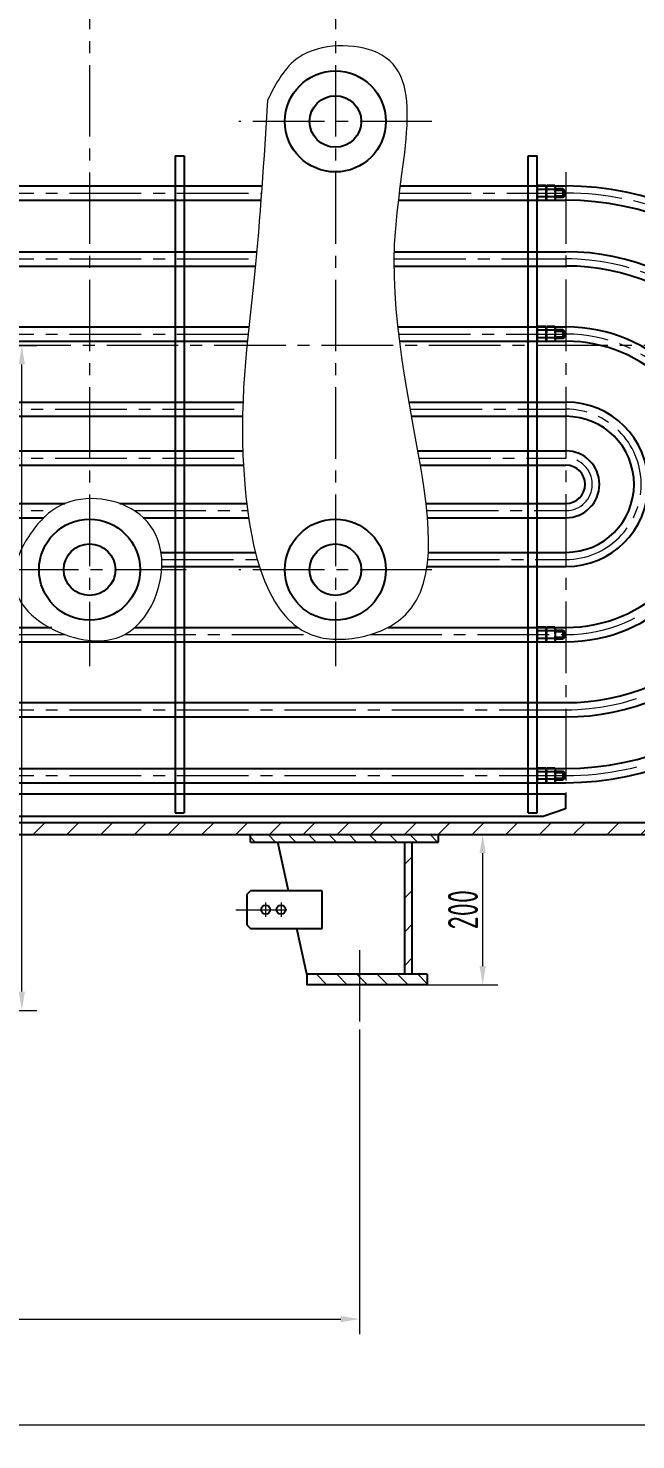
# Model space of a CAD drawing. Header units: millimetres. Extents: x 5765 to 6606, y -201 to 393.
# Drawn here: x 6114.4 to 6195.2, y 104.7 to 292.5 of the extents above; entities that cross this region are included whole.
import ezdxf

# ---------------------------------------------------------------- set-up
doc = ezdxf.new("R2010")
doc.units = ezdxf.units.MM
doc.linetypes.add('CENTER2', pattern=[28.575000000000003, 19.05, -3.175, 3.175, -3.175])
for name, color, linetype, lineweight in [('3中心线', 1, 'CENTER2', 13), ('6剖面线', 6, 'Continuous', 13), ('8标注', 3, 'Continuous', 13)]:
    doc.layers.add(name, color=color, linetype=linetype, lineweight=lineweight)
doc.styles.add('lanpec-dim', font='bpec_e.shx', dxfattribs={"width": 0.75})
doc.dimstyles.new('lanpec', dxfattribs={"dimtxt": 4, "dimasz": 2.5, "dimexe": 2, "dimexo": 0, "dimtad": 1, "dimdsep": 46, "dimtxsty": 'lanpec-dim', "dimcen": 2.5, "dimclrd": 256, "dimclre": 256, "dimclrt": 256, "dimazin": 0, "dimtfac": 1, "dimtmove": 0, "dimatfit": 3, "dimfxl": 1, "dimlwd": -1, "dimlwe": -1, "dimarcsym": 0})
doc.dimstyles.new('lanpec$0', dxfattribs={"dimscale": 10, "dimtxt": 4, "dimasz": 2.5, "dimexe": 2, "dimexo": 0, "dimtad": 1, "dimdec": 1, "dimdsep": 46, "dimtxsty": 'lanpec-dim', "dimcen": 0.09, "dimclrd": 256, "dimclre": 256, "dimclrt": 256, "dimadec": 1, "dimazin": 0, "dimtfac": 0.707, "dimtdec": 1, "dimtmove": 0, "dimatfit": 3, "dimfxl": 1, "dimarcsym": 0})

# ---------------------------------------------------------------- blocks, each defined once
blk = doc.blocks.new('*D49')
at = {"layer": '8标注', "transparency": 16777216}
for p, q in [((6283.488333989898, 250.2698527006276), (6283.488333989898, 104.67)), ((5857.902085987935, 231.8058551980112), (5857.902085987935, 104.67)), ((5860.402085987935, 106.67), (6280.988333989898, 106.67))]:
    blk.add_line(p, q, dxfattribs=at)
for points in [[(5860.402085987935, 107.0866666666667), (5860.402085987935, 106.2533333333333), (5857.902085987935, 106.67)], [(6280.988333989898, 107.0866666666667), (6280.988333989898, 106.2533333333333), (6283.488333989898, 106.67)]]:
    blk.add_solid(points, dxfattribs=at)
at = {"layer": 'Defpoints', "color": 0, "transparency": 16777216}
for p in [(6283.488333989898, 250.2698527006276), (5857.902085987935, 231.8058551980112), (6283.488333989898, 106.67)]:
    blk.add_point(p, dxfattribs=at)
at = {"layer": '8标注', "transparency": 16777216, "insert": (6070.695209988917, 109.295), "char_height": 4, "attachment_point": 5, "style": 'lanpec-dim'}
blk.add_mtext('7701.343', dxfattribs=at)
blk = doc.blocks.new('*D47')
at = {"layer": '8标注', "transparency": 16777216}
for p, q in [((6107.232822812323, 250.268914634247), (6115.522822812322, 250.268914634247)), ((6113.522822812322, 164.3058551984176), (6113.522822812322, 247.768914634247)), ((6096.372822812407, 161.8058551984176), (6115.522822812322, 161.8058551984176))]:
    blk.add_line(p, q, dxfattribs=at)
for points in [[(6113.106156145655, 247.768914634247), (6113.939489478989, 247.768914634247), (6113.522822812322, 250.268914634247)], [(6113.106156145655, 164.3058551984176), (6113.939489478989, 164.3058551984176), (6113.522822812322, 161.8058551984176)]]:
    blk.add_solid(points, dxfattribs=at)
at = {"layer": 'Defpoints', "color": 0, "transparency": 16777216}
for p in [(6107.232822812323, 250.268914634247), (6113.522822812322, 250.268914634247), (6096.372822812407, 161.8058551984176)]:
    blk.add_point(p, dxfattribs=at)
at = {"layer": '8标注', "transparency": 16777216, "insert": (6110.897822812321, 174.9192332645194), "char_height": 4, "attachment_point": 5, "rotation": 90, "style": 'lanpec-dim'}
blk.add_mtext('671.0±3', dxfattribs=at)
blk = doc.blocks.new('*D54')
at = {"layer": '8标注', "transparency": 16777216}
for p, q in [((6018.562085987935, 159.0893667761873), (6018.562085987935, 118.73)), ((6158.452655495804, 159.2672765745363), (6158.452655495804, 118.73)), ((6021.062085987935, 120.73), (6155.952655495804, 120.73))]:
    blk.add_line(p, q, dxfattribs=at)
for points in [[(6021.062085987935, 121.1466666666667), (6021.062085987935, 120.3133333333333), (6018.562085987935, 120.73)], [(6155.952655495804, 121.1466666666667), (6155.952655495804, 120.3133333333333), (6158.452655495804, 120.73)]]:
    blk.add_solid(points, dxfattribs=at)
at = {"layer": 'Defpoints', "color": 0, "transparency": 16777216}
for p in [(6018.562085987935, 159.0893667761873), (6158.452655495804, 159.2672765745363), (6158.452655495804, 120.73)]:
    blk.add_point(p, dxfattribs=at)
at = {"layer": '8标注', "transparency": 16777216, "insert": (6088.507370741869, 123.355), "char_height": 4, "attachment_point": 5, "style": 'lanpec-dim'}
blk.add_mtext('2700%%P3', dxfattribs=at)
blk = doc.blocks.new('*D60')
at = {"layer": '8标注', "transparency": 16777216}
for p, q in [((6168.952655495807, 185.2058551984408), (6176.826905583976, 185.2058551984408)), ((6174.826905583976, 167.7058551984408), (6174.826905583976, 182.7058551984408)), ((6167.452655495807, 165.2058551984408), (6176.826905583976, 165.2058551984408))]:
    blk.add_line(p, q, dxfattribs=at)
for points in [[(6174.410238917309, 182.7058551984408), (6175.243572250643, 182.7058551984408), (6174.826905583976, 185.2058551984408)], [(6174.410238917309, 167.7058551984408), (6175.243572250643, 167.7058551984408), (6174.826905583976, 165.2058551984408)]]:
    blk.add_solid(points, dxfattribs=at)
at = {"layer": 'Defpoints', "color": 0, "transparency": 16777216}
for p in [(6168.952655495807, 185.2058551984408), (6174.826905583976, 185.2058551984408), (6167.452655495807, 165.2058551984408)]:
    blk.add_point(p, dxfattribs=at)
at = {"layer": '8标注', "transparency": 16777216, "insert": (6172.201905583974, 175.2058551984391), "char_height": 4, "attachment_point": 5, "rotation": 90, "style": 'lanpec-dim'}
blk.add_mtext('200', dxfattribs=at)
blk = doc.blocks.new('*D74')
at = {"layer": '8标注', "transparency": 16777216}
for p, q in [((6219.152628410282, 149.72), (6219.152628410282, 154.6867872142883)), ((6216.652628410282, 152.6867872142883), (6198.258798340259, 152.6867872142883))]:
    blk.add_line(p, q, dxfattribs=at)
blk.add_solid([(6216.652628410282, 153.103453880955), (6216.652628410282, 152.2701205476216), (6219.152628410282, 152.6867872142883)], dxfattribs=at)
at = {"layer": 'Defpoints', "color": 0, "transparency": 16777216}
for p in [(6219.152628410282, 152.6867872142883), (6155.07, 149.7200000000006), (6219.152628410282, 149.72)]:
    blk.add_point(p, dxfattribs=at)
at = {"layer": '8标注', "transparency": 16777216, "insert": (6203.550465006926, 155.3117872142883), "char_height": 4, "attachment_point": 5, "style": 'lanpec-dim'}
blk.add_mtext('64.08', dxfattribs=at)
blk = doc.blocks.new('_None')

msp = doc.modelspace()

# ---------------------------------------------------------------- hatches: boundary and pattern name
at = {"layer": '6剖面线'}
h = msp.add_hatch(dxfattribs=at)
h.set_pattern_fill('ANSI31', color=256, style=0)
h.set_pattern_definition([(45, (-44.38717718767839, -6.837522867684442), (-2.245064030267288, 2.245064030267288), [])])
h.paths.add_polyline_path([(6247.655877001008, 186.8058551984175), (6232.964986215701, 186.8058551984175), (6232.964986215701, 185.2058551984408), (6247.655877001008, 185.2058551984408)])
h.paths.add_polyline_path([(6093.832822812369, 186.8058551984175), (6093.832822812368, 185.2058551984408), (6205.664986215655, 185.2058551984408), (6205.664986215655, 186.8058551984175)])
h.paths.add_polyline_path([(6066.532822812322, 185.2058551984408), (6066.532822812322, 186.8058551984175), (6055.122822812321, 186.8058551984175), (6055.122822812321, 185.2058551984408)])
h = msp.add_hatch(dxfattribs=at)
h.set_pattern_fill('ANSI31', color=256, scale=0.6, angle=90, style=0)
h.set_pattern_definition([(135, (6157.503802168391, 184.7519178068531), (-1.347038418160373, -1.347038418160373), [])])
h.paths.add_polyline_path([(6161.317874436344, 185.2058551984408), (6156.061982082979, 185.2058551984408), (6156.061982082979, 184.2058551984408), (6161.317874436344, 184.2058551984417)])
h.paths.add_polyline_path([(6156.061982082979, 184.2058551984408), (6156.061982082979, 185.2058551984408), (6143.952655495804, 185.2058551984408), (6143.952655495804, 184.2058551984408)])
h.paths.add_polyline_path([(6161.317874436344, 185.2058551984408), (6161.317874436344, 184.2058551984408), (6168.952655495804, 184.2058551984408), (6168.952655495804, 185.2058551984408)])
h = msp.add_hatch(dxfattribs=at)
h.set_pattern_fill('ANSI31', color=256, style=0)
h.set_pattern_definition([(45, (4742.254904792407, 1210.668851864879), (-2.245064030267288, 2.245064030267288), [])])
h.paths.add_polyline_path([(6165.452655495804, 184.2058551984408), (6164.452655495804, 184.2058551984408), (6164.452655495804, 166.6058551984059), (6165.452655495804, 166.6058551984059)])
h = msp.add_hatch(dxfattribs=at)
h.set_pattern_fill('ANSI31', color=256, scale=0.6000000000000001, angle=90, style=0)
h.set_pattern_definition([(135, (4742.254904792407, 1210.668851864879), (-1.347038418160373, -1.347038418160373), [])])
h.paths.add_polyline_path([(6167.452655495804, 165.2058551984408), (6167.452655495804, 166.6058551984059), (6158.452655495804, 166.6058551984059), (6158.452655495804, 165.2058551984408)])
h.paths.add_polyline_path([(6158.452655495804, 165.2058551984408), (6158.452655495804, 166.6058551984059), (6151.452655495804, 166.6058551984059), (6151.452655495804, 165.2058551984408)])

# ---------------------------------------------------------------- linework, layer by layer
for p, q in [((6133.936085987938, 275.5058551984292), (6133.936085987938, 188.1058551984052)), ((6133.936085987938, 275.5058551984292), (6135.136085987891, 275.5058551984292)), ((6135.136085987891, 275.5058551984292), (6135.136085987892, 188.1058551984052)), ((6180.855877001078, 188.1058551984059), (6180.855877001078, 275.5058551984292)), ((6180.855877001078, 275.5058551984292), (6182.055877001031, 275.5058551984292)), ((6182.055877001031, 188.1058551984059), (6182.055877001031, 275.5058551984292)), ((5991.282085987957, 271.5058551984292), (6145.463299351485, 271.5058551984292)), ((6163.882133111752, 271.5058551984292), (6182.05587700103, 271.5058551984292)), ((6163.882133111752, 271.5058551984292), (6171.560476539164, 271.5058551984292)), ((6182.055877001031, 271.5058551984292), (6185.905877001008, 271.5058551984292)), ((6182.055877001031, 269.8058551984175), (6182.055877001031, 271.3058551984175)), ((6183.205038647639, 271.5558551984175), (6182.126715354395, 271.5558551984175)), ((6183.205038647639, 271.0558551984175), (6182.126715354395, 271.0558551984175)), ((6183.275877001003, 269.8058551984175), (6183.275877001003, 271.3058551984175)), ((6183.275877001003, 269.8058551984175), (6183.275877001003, 271.3058551984175)), ((6184.425038647611, 271.5558551984175), (6183.346715354483, 271.5558551984175)), ((6184.425038647611, 271.0558551984175), (6183.346715354483, 271.0558551984175)), ((6184.495877000975, 269.8058551984175), (6184.495877000975, 271.3058551984175)), ((6184.495877000975, 271.1558551984525), (6185.495877000975, 271.1558551984525)), ((6184.495877000975, 270.9558551984408), (6185.695877001045, 270.9558551984408)), ((6185.495877000975, 271.1558551984525), (6185.695877001045, 270.9558551984408)), ((6185.495877000975, 271.1558551984525), (6185.495877000975, 269.9558551984408)), ((6185.695877001045, 270.9558551984408), (6185.695877001045, 270.1558551984525)), ((5991.282085987958, 269.605855198464), (6145.32385494881, 269.6058551984639)), ((6163.641295043764, 269.6058551984639), (6182.05587700103, 269.6058551984639)), ((6163.641295043765, 269.6058551984639), (6171.421032136488, 269.6058551984639)), ((6182.055877001031, 269.6058551984641), (6185.905877001008, 269.6058551984641)), ((6183.205038647639, 270.0558551984175), (6182.126715354395, 270.0558551984175)), ((6183.205038647639, 269.5558551984175), (6182.126715354395, 269.5558551984175)), ((6184.425038647611, 270.0558551984175), (6183.346715354483, 270.0558551984175)), ((6184.425038647611, 269.5558551984175), (6183.346715354483, 269.5558551984175)), ((6185.695877001045, 270.1558551984525), (6184.495877000975, 270.1558551984525)), ((6185.495877000975, 269.9558551984408), (6184.495877000975, 269.9558551984408)), ((6185.695877001045, 270.1558551984525), (6185.495877000975, 269.9558551984408)), ((5991.282085987958, 262.7558551984291), (6144.757877951022, 262.7558551984289)), ((6163.077179353902, 262.7558551984289), (6182.05587700103, 262.7558551984289)), ((6163.077179353902, 262.7558551984289), (6170.855055138701, 262.7558551984289)), ((6182.055877001031, 262.7558551984292), (6185.905877001008, 262.7558551984292)), ((5991.282085987958, 260.855855198464), (6144.578291440313, 260.8558551984639)), ((6163.054474327412, 260.8558551984639), (6182.05587700103, 260.8558551984639)), ((6163.054474327413, 260.8558551984639), (6170.675468627991, 260.8558551984639)), ((6182.055877001031, 260.8558551984641), (6185.905877001008, 260.8558551984641)), ((5991.282085987958, 252.7558551984289), (6143.718683068347, 252.7558551984289)), ((6163.550727825763, 252.7558551984289), (6182.05587700103, 252.7558551984289)), ((6163.550727825763, 252.7558551984289), (6169.815860256025, 252.7558551984289)), ((6182.055877001031, 252.7558551984292), (6185.905877001008, 252.7558551984292)), ((6182.055877001031, 251.0558551984175), (6182.055877001031, 252.5558551984175)), ((6183.205038647639, 252.8058551984175), (6182.126715354395, 252.8058551984175)), ((6183.205038647639, 252.3058551984175), (6182.126715354395, 252.3058551984175)), ((6183.275877001003, 251.0558551984175), (6183.275877001003, 252.5558551984175)), ((6183.275877001003, 251.0558551984175), (6183.275877001003, 252.5558551984175)), ((6184.425038647611, 252.8058551984175), (6183.346715354483, 252.8058551984175)), ((6184.425038647611, 252.3058551984175), (6183.346715354483, 252.3058551984175)), ((6184.495877000975, 251.0558551984175), (6184.495877000975, 252.5558551984175)), ((6184.495877000975, 252.4058551984525), (6185.495877000975, 252.4058551984525)), ((6184.495877000975, 252.2058551984408), (6185.695877001045, 252.2058551984408)), ((6185.495877000975, 252.4058551984525), (6185.695877001045, 252.2058551984408)), ((6185.495877000975, 252.4058551984525), (6185.495877000975, 251.2058551984408)), ((6185.695877001045, 252.2058551984408), (6185.695877001045, 251.4058551984525)), ((5991.282085987957, 250.8558551984639), (6143.524301073476, 250.8558551984639)), ((6163.777897443339, 250.8558551984639), (6182.05587700103, 250.8558551984639)), ((6163.77789744334, 250.8558551984639), (6169.621478261152, 250.8558551984639)), ((6182.055877001031, 250.8558551984641), (6185.905877001008, 250.8558551984641)), ((6183.205038647639, 251.3058551984175), (6182.126715354395, 251.3058551984175)), ((6183.205038647639, 250.8058551984175), (6182.126715354395, 250.8058551984175)), ((6184.425038647611, 251.3058551984175), (6183.346715354483, 251.3058551984175)), ((6184.425038647611, 250.8058551984175), (6183.346715354483, 250.8058551984175)), ((6185.695877001045, 251.4058551984525), (6184.495877000975, 251.4058551984525)), ((6185.495877000975, 251.2058551984408), (6184.495877000975, 251.2058551984408)), ((6185.695877001045, 251.4058551984525), (6185.495877000975, 251.2058551984408)), ((5991.282085987958, 242.7558551984291), (6142.937783428893, 242.755855198429)), ((6165.0443929226, 242.755855198429), (6182.05587700103, 242.755855198429)), ((6165.044392922599, 242.7558551984289), (6169.03496061657, 242.7558551984289)), ((6182.055877001031, 242.7558551984874), (6185.905877001008, 242.7558551984292)), ((5991.282085987957, 240.855855198464), (6142.882711979053, 240.8558551984639)), ((6165.38363903918, 240.8558551984639), (6182.05587700103, 240.8558551984639)), ((6165.38363903918, 240.8558551984639), (6168.97988916673, 240.8558551984639)), ((6182.055877001031, 240.8558551984641), (6185.905877001008, 240.8558551984641)), ((5991.282085987958, 236.2558551985455), (6142.912150776492, 236.2558551985454)), ((6166.210956672548, 236.2558551985454), (6182.05587700103, 236.2558551985454)), ((6166.210956672548, 236.2558551985454), (6169.00932796417, 236.2558551985454)), ((6182.055877001031, 236.2558551985456), (6185.905877001008, 236.2558551985456)), ((5991.282085987958, 234.3558551985222), (6142.995424676872, 234.3558551985221)), ((6166.537718059624, 234.3558551985221), (6182.05587700103, 234.3558551985221)), ((6166.537718059624, 234.3558551985221), (6169.09260186455, 234.3558551985221)), ((6182.055877001031, 234.3558551985223), (6185.905877001008, 234.3558551985223)), ((5991.282085987958, 229.2558551983127), (6119.258721755303, 229.2558551983127)), ((6126.548774064847, 229.2558551983126), (6143.432692636354, 229.2558551983126)), ((6126.548774064847, 229.2558551983127), (6143.432692636353, 229.2558551983127)), ((6167.282215411967, 229.2558551983126), (6182.05587700103, 229.2558551983126)), ((6182.055877001031, 229.2558551983128), (6185.905877001008, 229.2558551983128)), ((5991.282085987958, 227.3558551982894), (6116.434286083922, 227.3558551982893)), ((6129.684168892065, 227.3558551982893), (6143.686573217752, 227.3558551982893)), ((6129.684168892064, 227.3558551982892), (6142.531463271598, 227.3558551982892)), ((6167.475205141805, 227.3558551982893), (6182.05587700103, 227.3558551982893)), ((6182.055877001031, 227.3558551982895), (6185.905877001008, 227.3558551982895)), ((6132.049144793104, 222.7558551983708), (6144.592022839194, 222.7558551983708)), ((6132.049144793105, 222.7558551983707), (6139.366302717577, 222.7558551983707)), ((6167.595956594997, 222.7558551983708), (6182.05587700103, 222.7558551983708)), ((6182.055877001031, 222.755855198371), (6185.905877001008, 222.755855198371)), ((6132.146000167489, 220.8558551984057), (6145.130351868254, 220.8558551984057)), ((6132.146000167491, 220.8558551984057), (6138.745163123755, 220.8558551984057)), ((6167.424101057219, 220.8558551984057), (6182.05587700103, 220.8558551984057)), ((6182.055877001031, 220.8558551983477), (6185.905877001008, 220.8558551984059)), ((6083.316707383292, 212.755855198371), (6117.534258007748, 212.755855198371)), ((6128.546707383294, 212.755855198371), (6150.234258007745, 212.755855198371)), ((6162.256615604956, 212.755855198371), (6182.055877001031, 212.755855198371)), ((6182.055877001031, 212.755855198371), (6185.905877001008, 212.755855198371)), ((6182.055877001031, 211.0558551984176), (6182.055877001031, 212.5558551984176)), ((6183.205038647639, 212.8058551984176), (6182.126715354395, 212.8058551984176)), ((6183.205038647639, 212.3058551984176), (6182.126715354395, 212.3058551984176)), ((6183.275877001003, 211.0558551984176), (6183.275877001003, 212.5558551984176)), ((6183.275877001003, 211.0558551984176), (6183.275877001003, 212.5558551984176)), ((6184.425038647611, 212.8058551984176), (6183.346715354483, 212.8058551984176)), ((6184.425038647611, 212.3058551984176), (6183.346715354483, 212.3058551984176)), ((6184.495877000975, 211.0558551984176), (6184.495877000975, 212.5558551984176)), ((6184.495877000975, 212.4058551983943), (6185.495877000975, 212.4058551983943)), ((6185.495877000975, 212.4058551983943), (6185.695877001045, 212.2058551983826)), ((6185.495877000975, 212.4058551983943), (6185.495877000975, 211.2058551983826)), ((5991.282085987958, 210.8558551984059), (6182.173054188708, 210.8558551984059)), ((6182.055877001031, 210.8558551984059), (6185.905877001008, 210.8558551984059)), ((6183.205038647639, 211.3058551984176), (6182.126715354395, 211.3058551984176)), ((6183.205038647639, 210.8058551984176), (6182.126715354395, 210.8058551984176)), ((6184.425038647611, 211.3058551984176), (6183.346715354483, 211.3058551984176)), ((6184.425038647611, 210.8058551984176), (6183.346715354483, 210.8058551984176)), ((6184.495877000975, 212.2058551983826), (6185.695877001045, 212.2058551983826)), ((6185.695877001045, 211.4058551983943), (6184.495877000975, 211.4058551983943)), ((6185.495877000975, 211.2058551983826), (6184.495877000975, 211.2058551983826)), ((6185.695877001045, 211.4058551983943), (6185.495877000975, 211.2058551983826)), ((6185.695877001045, 212.2058551983826), (6185.695877001045, 211.4058551983943)), ((5991.282085987957, 202.7558551983709), (6185.905877001009, 202.7558551983709)), ((6182.055877001031, 202.7558551983709), (6185.905877001008, 202.7558551983709)), ((5991.282085987957, 200.8558551984059), (6185.905877001033, 200.8558551983884)), ((6182.055877001031, 200.8558551984059), (6185.905877001008, 200.8558551984059)), ((5991.282085987958, 194.0058551983709), (6185.905877001009, 194.0058551983709)), ((6182.055877001031, 194.0058551983709), (6185.905877001008, 194.0058551983709)), ((6182.055877001031, 192.3058551983593), (6182.055877001031, 193.8058551983593)), ((6183.205038647639, 194.0558551983593), (6182.126715354395, 194.0558551983593)), ((6183.205038647639, 193.5558551983593), (6182.126715354395, 193.5558551983593)), ((6183.275877001003, 192.3058551983593), (6183.275877001003, 193.8058551983593)), ((6183.275877001003, 192.3058551983593), (6183.275877001003, 193.8058551983593)), ((6184.425038647611, 194.0558551983593), (6183.346715354483, 194.0558551983593)), ((6184.425038647611, 193.5558551983593), (6183.346715354483, 193.5558551983593)), ((6184.495877000975, 192.3058551983593), (6184.495877000975, 193.8058551983593)), ((6184.495877000975, 193.6558551983942), (6185.495877000975, 193.6558551983942)), ((6185.495877000975, 193.6558551983942), (6185.695877001045, 193.4558551983826)), ((6185.495877000975, 193.6558551983942), (6185.495877000975, 192.4558551983826)), ((5991.282085987958, 192.1058551984059), (6185.905877001009, 192.1058551984059)), ((6182.055877001031, 192.1058551984059), (6185.905877001008, 192.1058551984059)), ((6183.205038647639, 192.5558551983593), (6182.126715354395, 192.5558551983593)), ((6183.205038647639, 192.0558551983593), (6182.126715354395, 192.0558551983593)), ((6184.425038647611, 192.5558551983593), (6183.346715354483, 192.5558551983593)), ((6184.425038647611, 192.0558551983593), (6183.346715354483, 192.0558551983593)), ((6184.495877000975, 193.4558551983826), (6185.695877001045, 193.4558551983826)), ((6185.695877001045, 192.6558551983942), (6184.495877000975, 192.6558551983942)), ((6185.495877000975, 192.4558551983826), (6184.495877000975, 192.4558551983826)), ((6185.695877001045, 192.6558551983942), (6185.495877000975, 192.4558551983826)), ((6185.695877001045, 193.4558551983826), (6185.695877001045, 192.6558551983942)), ((5991.282085987958, 190.6058551984059), (6185.905877001009, 190.6058551984059)), ((6182.055877001031, 190.6058551984059), (6185.855877001078, 190.6058551984059)), ((6185.855877001078, 190.6058551984059), (6185.855877001078, 188.6058551984059)), ((6133.936085987938, 188.1058551984052), (6135.136085987891, 188.1058551984052)), ((6180.855877001078, 188.1058551984059), (6182.055877001031, 188.1058551984059)), ((6180.855877001078, 188.1058551984052), (6182.055877001031, 188.1058551984052)), ((6185.855877001078, 188.6058551984059), (6182.855877001078, 187.6058551984059)), ((6182.855877001078, 187.6058551984058), (6090.589617130613, 187.6058551983664)), ((6093.832822812368, 186.8058551984176), (6207.064986215714, 186.8058551984175)), ((6093.832822812367, 185.2058551984408), (6205.664986215656, 185.2058551984408)), ((6143.952655495804, 184.2058551984408), (6143.952655495804, 185.2058551984408)), ((6143.952655495804, 184.2058551984408), (6156.061982082979, 184.2058551984408)), ((6148.998067206315, 177.7058551984408), (6147.560695685407, 184.2058551984408)), ((6156.061982082979, 184.2058551984408), (6168.952655495804, 184.2058551984408)), ((6164.452655495804, 166.6058551984059), (6164.452655495804, 184.2058551984408)), ((6165.452655495804, 166.6058551984059), (6165.452655495804, 184.2058551984408)), ((6168.952655495804, 184.2058551984408), (6168.952655495804, 185.2058551984408)), ((6151.452655495804, 166.6058551984059), (6150.103737606977, 172.7058551984408)), ((6167.452655495804, 166.6058551984059), (6151.452655495804, 166.6058551984059)), ((6151.452655495804, 166.6058551984059), (6151.452655495804, 165.2058551984408)), ((6167.452655495804, 166.6058551984059), (6167.452655495804, 165.2058551984408)), ((6167.452655495804, 165.2058551984408), (6151.452655495804, 165.2058551984408)), ((6167.452655495804, 165.2058551984408), (6151.452655495804, 165.2058551984408))]:
    msp.add_line(p, q)
at = {"ltscale": 2}
for p, q in [((6143.452655495804, 177.2058551984408), (6143.952655495804, 177.7058551984408)), ((6143.452655495804, 177.2058551984408), (6143.452655495804, 173.2058551984408)), ((6153.452655495804, 177.7058551984408), (6143.952655495804, 177.7058551984408)), ((6153.452655495804, 172.7058551984408), (6153.452655495804, 177.7058551984408)), ((6143.452655495804, 173.2058551984408), (6143.952655495804, 172.7058551984408)), ((6143.952655495804, 172.7058551984408), (6153.452655495804, 172.7058551984408))]:
    msp.add_line(p, q, dxfattribs=at)
for centre, radius in [((6155.232357805397, 280.0924771323155), 6.720000000000255), ((6155.232357805397, 280.0924771323155), 3.431999999999789), ((6122.532357805398, 220.445352136178), 6.720000000000255), ((6155.232357805397, 220.445352136178), 6.720000000000255), ((6122.532357805398, 220.445352136178), 3.431999999999789), ((6155.232357805397, 220.445352136178), 3.431999999999789)]:
    msp.add_circle(centre, radius)
at = {"ltscale": 3}
for centre in [(6145.952655495804, 175.2058551984408), (6148.006662361772, 175.2058551984408)]:
    msp.add_circle(centre, 0.6000000000000001, dxfattribs=at)
for centre, radius, start, end in [((6182.532441383583, 271.3058551984175), 0.4765643825285709, 148.3594820585782, 211.6405179414217), ((6183.855877001078, 270.5558551984175), 1.799999999998979, 163.8723797983936, 196.1276202016062), ((6182.799312618451, 271.3058551984175), 0.4765643825285709, 328.3594820585781, 31.64051794142175), ((6181.475877001073, 270.5558551984175), 1.799999999998979, 343.8723797983935, 16.1276202016063), ((6183.752441383555, 271.3058551984175), 0.4765643825285709, 148.3594820585782, 211.6405179414217), ((6185.07587700105, 270.5558551984175), 1.799999999998979, 163.8723797983936, 196.1276202016062), ((6184.01931261854, 271.3058551984175), 0.4765643825285709, 328.3594820585781, 31.64051794142175), ((6182.695877001045, 270.5558551984175), 1.799999999998979, 343.8723797983935, 16.1276202016063), ((6185.905877001008, 231.8058551984176), 39.70000000002911, 270, 90), ((6182.532441383583, 269.8058551984175), 0.4765643825285709, 148.3594820585782, 211.6405179414217), ((6182.799312618451, 269.8058551984175), 0.4765643825285709, 328.3594820585781, 31.64051794142175), ((6183.752441383555, 269.8058551984175), 0.4765643825285709, 148.3594820585782, 211.6405179414217), ((6184.01931261854, 269.8058551984175), 0.4765643825285709, 328.3594820585781, 31.64051794142175), ((6185.905877001008, 231.8058551984176), 37.80000000002911, 270, 90), ((6185.905877001008, 231.8058551984176), 30.95000000002911, 270, 90), ((6185.905877001008, 231.8058551984176), 29.0500000000291, 270, 90), ((6182.532441383583, 252.5558551984175), 0.4765643825285709, 148.3594820585782, 211.6405179414217), ((6183.855877001078, 251.8058551984175), 1.799999999998979, 163.8723797983936, 196.1276202016062), ((6182.799312618451, 252.5558551984175), 0.4765643825285709, 328.3594820585781, 31.64051794142175), ((6181.475877001073, 251.8058551984175), 1.799999999998979, 343.8723797983935, 16.1276202016063), ((6183.752441383555, 252.5558551984175), 0.4765643825285709, 148.3594820585782, 211.6405179414217), ((6185.07587700105, 251.8058551984175), 1.799999999998979, 163.8723797983936, 196.1276202016062), ((6184.01931261854, 252.5558551984175), 0.4765643825285709, 328.3594820585781, 31.64051794142175), ((6182.695877001045, 251.8058551984175), 1.799999999998979, 343.8723797983935, 16.1276202016063), ((6185.905877001008, 231.8058551984176), 20.95000000002911, 270, 90), ((6182.532441383583, 251.0558551984175), 0.4765643825285709, 148.3594820585782, 211.6405179414217), ((6182.799312618451, 251.0558551984175), 0.4765643825285709, 328.3594820585781, 31.64051794142175), ((6183.752441383555, 251.0558551984175), 0.4765643825285709, 148.3594820585782, 211.6405179414217), ((6184.01931261854, 251.0558551984175), 0.4765643825285709, 328.3594820585781, 31.64051794142175), ((6185.905877001008, 231.8058551984176), 19.0500000000291, 270, 90), ((6185.905877001008, 231.8058551984176), 10.9500000000291, 270, 90), ((6185.905877001008, 231.8058551984176), 9.050000000029105, 270, 90), ((6185.905877001008, 231.8058551984176), 4.450000000110594, 270, 90), ((6185.905877001008, 231.8058551984176), 2.550000000110595, 270, 90), ((6182.532441383583, 212.5558551984176), 0.4765643825285709, 148.3594820585782, 211.6405179414217), ((6183.855877001078, 211.8058551984176), 1.799999999998979, 163.8723797983936, 196.1276202016062), ((6182.799312618451, 212.5558551984176), 0.4765643825285709, 328.3594820585781, 31.64051794142175), ((6181.475877001073, 211.8058551984176), 1.799999999998979, 343.8723797983935, 16.1276202016063), ((6183.752441383555, 212.5558551984176), 0.4765643825285709, 148.3594820585782, 211.6405179414217), ((6185.07587700105, 211.8058551984176), 1.799999999998979, 163.8723797983936, 196.1276202016062), ((6184.01931261854, 212.5558551984176), 0.4765643825285709, 328.3594820585781, 31.64051794142175), ((6182.695877001045, 211.8058551984176), 1.799999999998979, 343.8723797983935, 16.1276202016063), ((6182.532441383583, 211.0558551984176), 0.4765643825285709, 148.3594820585782, 211.6405179414217), ((6182.799312618451, 211.0558551984176), 0.4765643825285709, 328.3594820585781, 31.64051794142175), ((6183.752441383555, 211.0558551984176), 0.4765643825285709, 148.3594820585782, 211.6405179414217), ((6184.01931261854, 211.0558551984176), 0.4765643825285709, 328.3594820585781, 31.64051794142175), ((6182.532441383583, 193.8058551983593), 0.4765643825285709, 148.3594820585782, 211.6405179414217), ((6183.855877001078, 193.0558551983593), 1.799999999998979, 163.8723797983936, 196.1276202016062), ((6182.799312618451, 193.8058551983593), 0.4765643825285709, 328.3594820585781, 31.64051794142175), ((6181.475877001073, 193.0558551983593), 1.799999999998979, 343.8723797983935, 16.1276202016063), ((6183.752441383555, 193.8058551983593), 0.4765643825285709, 148.3594820585782, 211.6405179414217), ((6185.07587700105, 193.0558551983593), 1.799999999998979, 163.8723797983936, 196.1276202016062), ((6184.01931261854, 193.8058551983593), 0.4765643825285709, 328.3594820585781, 31.64051794142175), ((6182.695877001045, 193.0558551983593), 1.799999999998979, 343.8723797983935, 16.1276202016063), ((6182.532441383583, 192.3058551983593), 0.4765643825285709, 148.3594820585782, 211.6405179414217), ((6182.799312618451, 192.3058551983593), 0.4765643825285709, 328.3594820585781, 31.64051794142175), ((6183.752441383555, 192.3058551983593), 0.4765643825285709, 148.3594820585782, 211.6405179414217), ((6184.01931261854, 192.3058551983593), 0.4765643825285709, 328.3594820585781, 31.64051794142175)]:
    msp.add_arc(centre, radius, start, end)
at = {"layer": '3中心线', "ltscale": 0.5}
for p, q in [((6122.532357805398, 359.0424771323154), (6122.532357805398, 207.6164124184878)), ((6155.232357805397, 359.0424771323154), (6155.232357805397, 207.6164124184878)), ((6168.061297523086, 280.0924771323158), (6142.403418087706, 280.0924771323158)), ((6185.905877001008, 273.3506387417472), (6185.905877001008, 190.261071655146)), ((5991.282085987957, 270.5558551984174), (6145.394342698589, 270.5558551984175)), ((6163.759595252417, 270.5558551984175), (6185.905877001008, 270.5558551984175)), ((6163.759595252417, 270.5558551984175), (6171.491519886267, 270.5558551984175)), ((5991.282085987958, 261.8058551984175), (6144.669529545668, 261.8058551984175)), ((6163.058126753159, 261.8058551984175), (6185.905877001008, 261.8058551984175)), ((6163.05812675316, 261.8058551984175), (6170.766706733347, 261.8058551984175)), ((5991.282085987958, 251.8058551983541), (6143.619900872302, 251.8058551982216)), ((6163.660027546731, 251.805855198204), (6185.905877001008, 251.8058551981847)), ((6163.660027546731, 251.8058551982043), (6169.717078059978, 251.805855198199)), ((6291.5, 250.2689146342469), (6055.122822812322, 250.2689146342469)), ((6046.520965724121, 241.805855198318), (6142.905603812667, 241.8058551982661)), ((6165.213080212474, 241.8058551982541), (6185.905877001008, 241.8058551982429)), ((6165.213080212474, 241.8058551982541), (6169.002781000344, 241.805855198252)), ((6046.520965724121, 235.305855198534), (6142.948479166932, 235.305855198534)), ((6166.376377760645, 235.305855198534), (6185.905877001008, 235.305855198534)), ((6166.376377760645, 235.305855198534), (6169.045656354609, 235.305855198534)), ((6046.520965724121, 228.3058551983011), (6117.523234086702, 228.3058551983011)), ((6128.473937987359, 228.305855198301), (6143.552389411238, 228.3058551983011)), ((6128.473937987359, 228.3058551983011), (6143.62041127438, 228.3058551983011)), ((6167.386436410055, 228.3058551983011), (6185.905877001008, 228.3058551983011)), ((6132.14157308272, 221.8058551985631), (6144.846193421372, 221.8058551985699)), ((6132.141573082722, 221.8058551985628), (6139.004743452389, 221.8058551985665)), ((6167.531516118876, 221.8058551985822), (6185.905877001008, 221.8058551985922)), ((6135.361297523087, 220.445352136178), (6109.703418087707, 220.445352136178)), ((6168.061297523086, 220.445352136178), (6142.403418087706, 220.445352136178)), ((6081.95447795163, 211.8058551983819), (6119.276113008998, 211.8058551983737)), ((6127.158215126799, 211.8058551983721), (6151.976113009015, 211.8058551983667)), ((6159.858215126775, 211.805855198365), (6185.905877001008, 211.8058551983594)), ((5991.282085987958, 201.8058551983752), (6185.905877001056, 201.8058551983885)), ((5991.282085987958, 193.0558551983594), (6185.905877001008, 193.0558551983593)), ((6142.009289323197, 175.2058551984408), (6148.779004439789, 175.2058551984408)), ((6145.952655495804, 176.1694176843191), (6145.952655495804, 174.2422927125042)), ((6148.006662361772, 176.1694176843191), (6148.006662361772, 174.2422927125042)), ((6158.452655495804, 169.8382336099783), (6158.452655495804, 159.2672765745363))]:
    msp.add_line(p, q, dxfattribs=at)
for radius in [38.7500000000291, 30.0000000000291, 20.0000000000291, 10.0000000000291, 3.5]:
    msp.add_arc((6185.905877001008, 231.8058551984176), radius, 270, 90, dxfattribs=at)
at = {"layer": '8标注'}
for points in [[(6146.217262795485, 282.9283967226682), (6150.358079805907, 288.6170945896968), (6160.77066339158, 289.2503968701513), (6163.114691018696, 263.7557521066865), (6159.915908523091, 211.8226447055445), (6153.241257579921, 211.41707796614), (6143.176347667307, 231.7806648057868), (6144.464080004906, 259.7093099288755), (6146.217262795485, 282.9283967226682)], [(6115.602822812323, 226.4924771323157), (6117.638658853789, 228.3893585874069), (6128.070663391581, 228.5524771323156), (6131.582822812323, 224.5524771323156), (6127.215908523092, 211.8226447055445), (6120.541257579922, 211.41707796614), (6112.537080772576, 218.357514981452), (6113.772822812323, 223.7824771323156), (6115.602822812323, 226.4924771323157)]]:
    msp.add_spline(points, degree=3, dxfattribs=at)

# ---------------------------------------------------------------- dimensions: what is measured, and where the dimension line sits
for base, p1, p2, text, picture, middle in [((6283.488333989898, 106.67), (5857.902085987935, 231.8058551980112), (6283.488333989898, 250.2698527006276), '7701.343', '*D49', (6070.695209988917, 109.295)), ((6158.452655495804, 120.73), (6018.562085987935, 159.0893667761873), (6158.452655495804, 159.2672765745363), '2700%%P3', '*D54', (6088.507370741869, 123.355))]:
    dim = msp.add_linear_dim(base=base, p1=p1, p2=p2, text=text, dimstyle='lanpec', dxfattribs=at)
    dim.commit()
    dim.dimension.update_dxf_attribs({"geometry": picture, "text_midpoint": middle})
dim = msp.add_linear_dim(base=(6113.522822812322, 250.268914634247), p1=(6096.372822812406, 161.8058551984175), p2=(6107.232822812322, 250.2689146342469), angle=270, text='671.0±3', dimstyle='lanpec$0', override={"dimscale": 1, "dimdec": 2, "dimcen": 2.5, "dimadec": 2, "dimtfac": 1, "dimtdec": 2, "dimlwd": 65535, "dimlwe": 65535}, dxfattribs=at)
dim.commit()
dim.dimension.update_dxf_attribs({"geometry": '*D47', "text_midpoint": (6113.522822812321, 174.9192332645194), "dimtype": 160})
dim = msp.add_linear_dim(base=(6174.826905583976, 185.2058551984408), p1=(6167.452655495804, 165.2058551984408), p2=(6168.952655495804, 185.2058551984408), angle=90, text='200', dimstyle='lanpec', dxfattribs=at)
dim.commit()
dim.dimension.update_dxf_attribs({"geometry": '*D60', "text_midpoint": (6172.201905583974, 175.2058551984391)})
dim = msp.add_linear_dim(base=(6219.152628410282, 152.6867872142883), p1=(6155.07, 149.7200000000006), p2=(6219.152628410282, 149.72), dimstyle='lanpec$0', override={"dimscale": 1, "dimdec": 2, "dimblk1": 'None', "dimsah": 1, "dimcen": 2.5, "dimse1": 1, "dimsd1": 1, "dimadec": 2, "dimtfac": 1, "dimtdec": 2, "dimlwd": 65535, "dimlwe": 65535}, dxfattribs=at)
dim.commit()
dim.dimension.update_dxf_attribs({"geometry": '*D74', "text_midpoint": (6203.550465006926, 152.6867872142883), "dimtype": 160})

doc.saveas('drawing.dxf')
